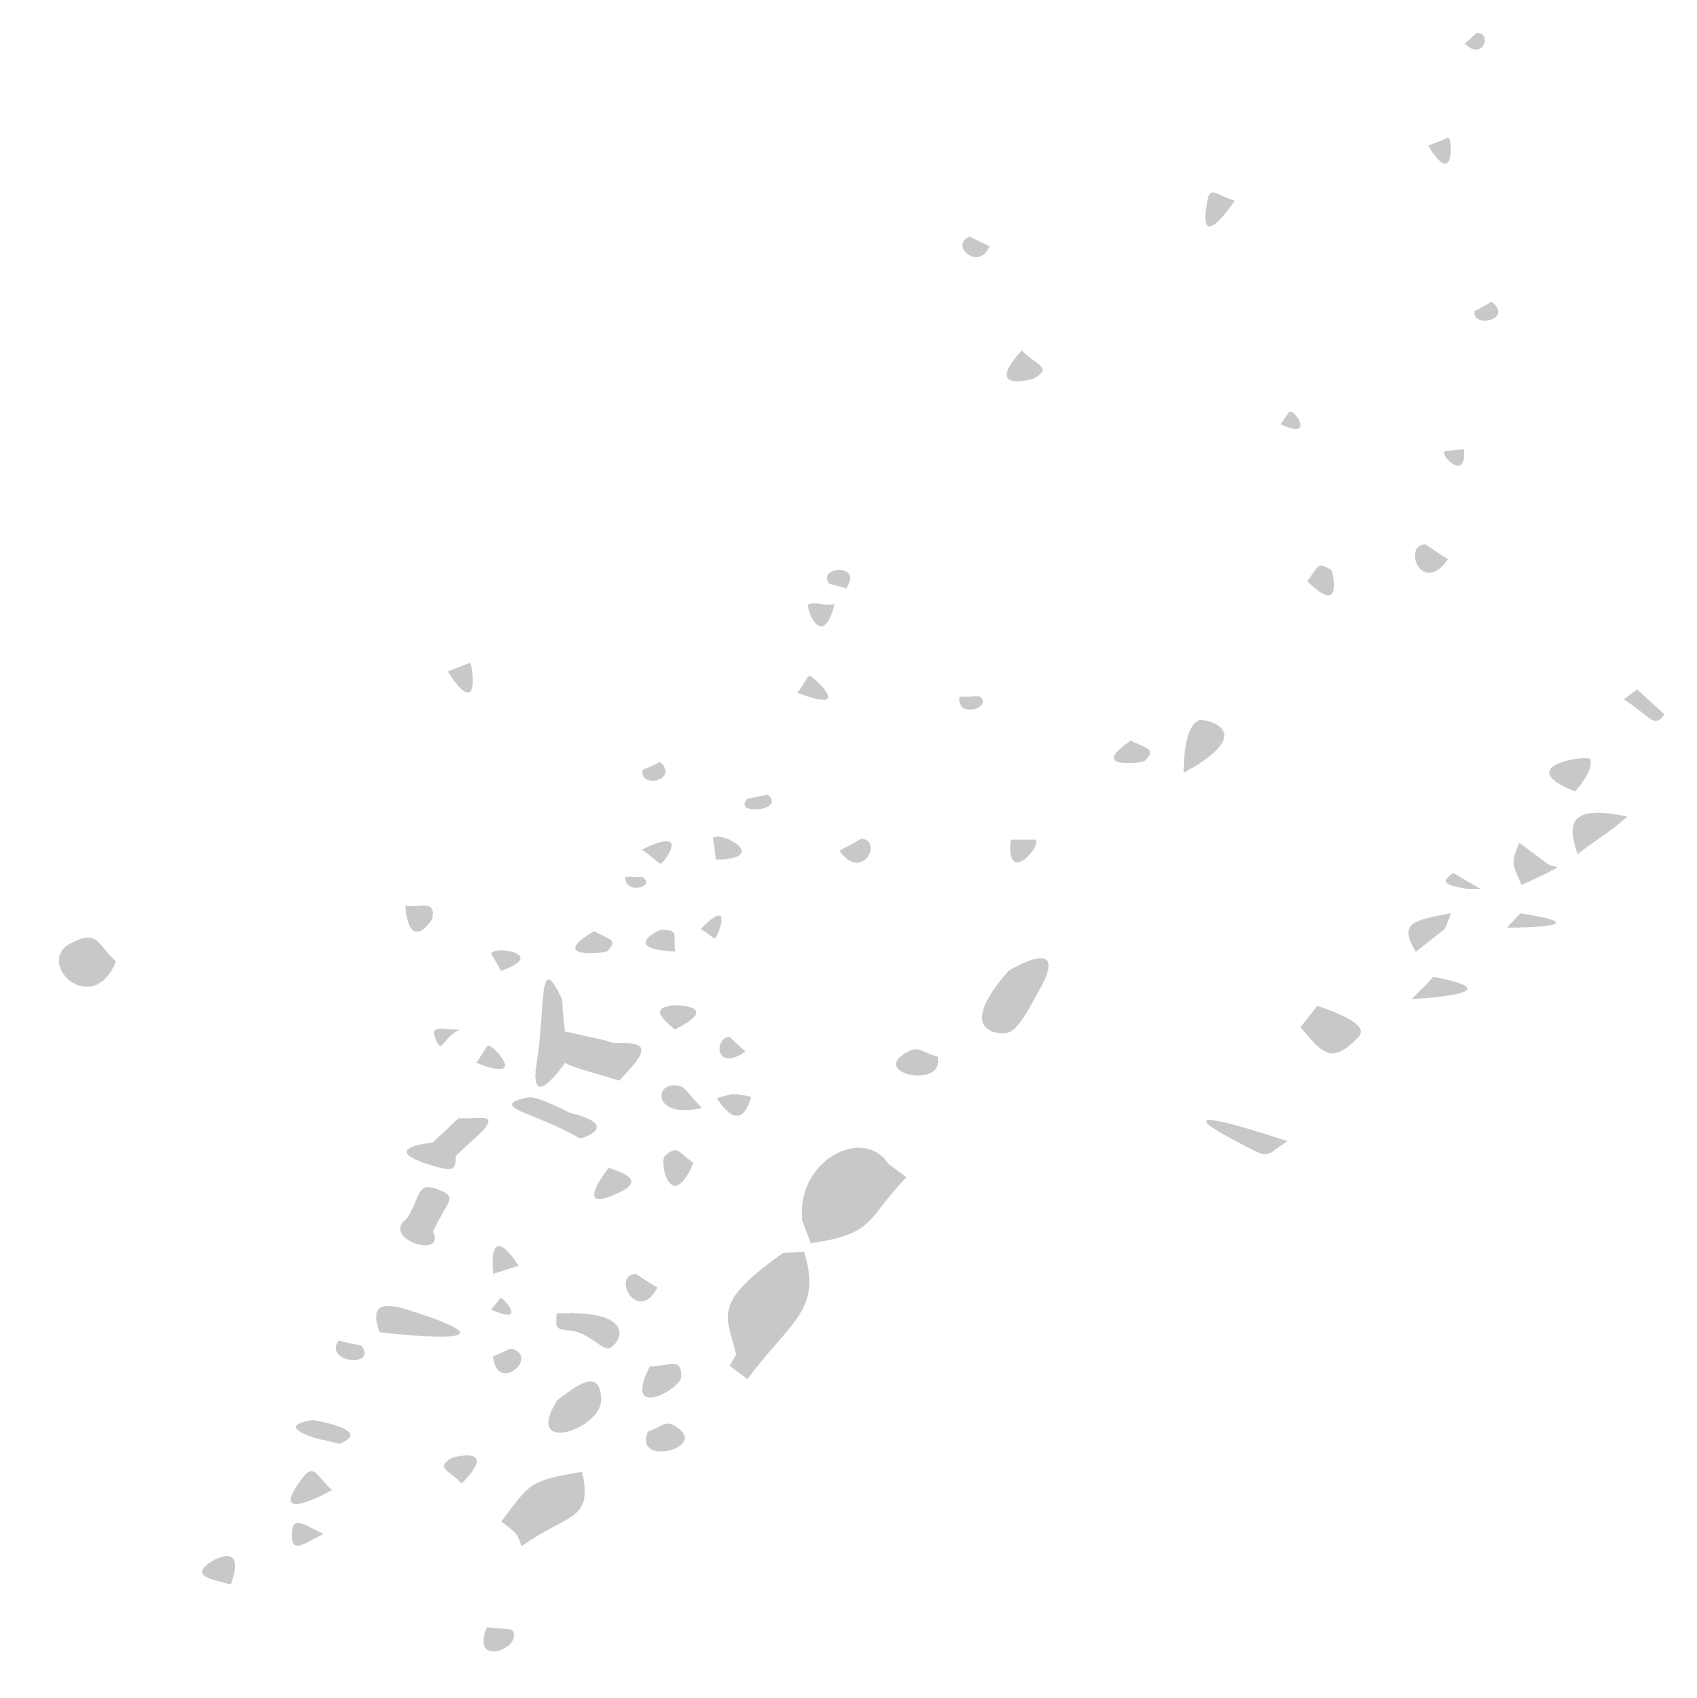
# Model space of a CAD drawing. Header units: millimetres. Extents: x 1807 to 1938, y 68 to 154.
# Drawn here: x 1820.52 to 1836.24, y 134.96 to 150.68 of the extents above; entities that cross this region are included whole.
import ezdxf

# ---------------------------------------------------------------- set-up
doc = ezdxf.new("R2010")
doc.units = ezdxf.units.MM

msp = doc.modelspace()

# ---------------------------------------------------------------- hatches: boundary and pattern name
at = {"true_color": 0x080808, "transparency": 33554687}
h = msp.add_hatch(color=18, dxfattribs=at)
edge = h.paths.add_edge_path(flags=0)
edge.add_spline(control_points=[(1834.314, 150.577), (1834.437, 150.678), (1834.423, 150.677), (1834.437, 150.678), (1834.583, 150.681), (1834.489, 150.397), (1834.314, 150.577)], knot_values=[0, 0, 0, 0, 1, 1, 1, 2, 2, 2, 2], degree=3, periodic=1)
h = msp.add_hatch(color=18, dxfattribs=at)
edge = h.paths.add_edge_path(flags=0)
edge.add_spline(control_points=[(1833.963, 149.594), (1834.161, 149.668), (1834.144, 149.672), (1834.161, 149.668), (1834.195, 149.658), (1834.219, 149.165), (1833.963, 149.594)], knot_values=[0, 0, 0, 0, 1, 1, 1, 2, 2, 2, 2], degree=3, periodic=1)
h = msp.add_hatch(color=18, dxfattribs=at)
edge = h.paths.add_edge_path(flags=0)
edge.add_spline(control_points=[(1832.1, 149.063), (1832.09, 149.048), (1831.727, 148.506), (1831.838, 149.072), (1831.864, 149.204), (1831.918, 149.121), (1832.1, 149.063)], knot_values=[0, 0, 0, 0, 1, 1, 1, 2, 2, 2, 2], degree=3, periodic=1)
h = msp.add_hatch(color=18, dxfattribs=at)
edge = h.paths.add_edge_path(flags=0)
edge.add_spline(control_points=[(1829.74, 148.625), (1829.636, 148.378), (1829.351, 148.633), (1829.54, 148.715), (1829.556, 148.722), (1829.54, 148.715), (1829.74, 148.625)], knot_values=[0, 0, 0, 0, 1, 1, 1, 2, 2, 2, 2], degree=3, periodic=1)
h = msp.add_hatch(color=18, dxfattribs=at)
edge = h.paths.add_edge_path(flags=0)
edge.add_spline(control_points=[(1834.574, 148.091), (1834.788, 147.922), (1834.399, 147.83), (1834.407, 147.992), (1834.408, 148.006), (1834.407, 147.992), (1834.574, 148.091)], knot_values=[0, 0, 0, 0, 1, 1, 1, 2, 2, 2, 2], degree=3, periodic=1)
h = msp.add_hatch(color=18, dxfattribs=at)
edge = h.paths.add_edge_path(flags=0)
edge.add_spline(control_points=[(1830.05, 147.622), (1830.202, 147.469), (1830.345, 147.457), (1830.169, 147.353), (1830.146, 147.339), (1829.669, 147.213), (1830.05, 147.622)], knot_values=[0, 0, 0, 0, 1, 1, 1, 2, 2, 2, 2], degree=3, periodic=1)
h = msp.add_hatch(color=18, dxfattribs=at)
edge = h.paths.add_edge_path(flags=0)
edge.add_spline(control_points=[(1832.541, 146.911), (1832.63, 147.032), (1832.617, 147.03), (1832.63, 147.032), (1832.694, 147.042), (1832.867, 146.758), (1832.541, 146.911)], knot_values=[0, 0, 0, 0, 1, 1, 1, 2, 2, 2, 2], degree=3, periodic=1)
h = msp.add_hatch(color=18, dxfattribs=at)
edge = h.paths.add_edge_path(flags=0)
edge.add_spline(control_points=[(1834.306, 146.672), (1834.34, 146.347), (1834.077, 146.608), (1834.121, 146.649), (1834.131, 146.658), (1834.121, 146.649), (1834.306, 146.672)], knot_values=[0, 0, 0, 0, 1, 1, 1, 2, 2, 2, 2], degree=3, periodic=1)
h = msp.add_hatch(color=18, dxfattribs=at)
edge = h.paths.add_edge_path(flags=0)
edge.add_spline(control_points=[(1834.155, 145.611), (1833.906, 145.256), (1833.714, 145.73), (1833.925, 145.755), (1833.948, 145.758), (1833.925, 145.755), (1834.155, 145.611)], knot_values=[0, 0, 0, 0, 1, 1, 1, 2, 2, 2, 2], degree=3, periodic=1)
h = msp.add_hatch(color=18, dxfattribs=at)
edge = h.paths.add_edge_path(flags=0)
edge.add_spline(control_points=[(1828.36, 145.33), (1828.207, 145.377), (1828.195, 145.358), (1828.176, 145.411), (1828.13, 145.54), (1828.514, 145.569), (1828.36, 145.33)], knot_values=[0, 0, 0, 0, 1, 1, 1, 2, 2, 2, 2], degree=3, periodic=1)
h = msp.add_hatch(color=18, dxfattribs=at)
edge = h.paths.add_edge_path(flags=0)
edge.add_spline(control_points=[(1832.798, 145.4), (1832.902, 145.53), (1832.89, 145.602), (1833.031, 145.506), (1833.041, 145.498), (1833.156, 145.044), (1832.798, 145.4)], knot_values=[0, 0, 0, 0, 1, 1, 1, 2, 2, 2, 2], degree=3, periodic=1)
h = msp.add_hatch(color=18, dxfattribs=at)
edge = h.paths.add_edge_path(flags=0)
edge.add_spline(control_points=[(1828.248, 145.181), (1828.127, 144.701), (1827.959, 145.164), (1827.996, 145.178), (1828.072, 145.208), (1828.172, 145.151), (1828.248, 145.181)], knot_values=[0, 0, 0, 0, 1, 1, 1, 2, 2, 2, 2], degree=3, periodic=1)
h = msp.add_hatch(color=18, dxfattribs=at)
edge = h.paths.add_edge_path(flags=0)
edge.add_spline(control_points=[(1824.52, 144.53), (1824.52, 144.53), (1824.736, 144.614), (1824.736, 144.614), (1824.758, 144.605), (1824.844, 144.03), (1824.52, 144.53)], knot_values=[0, 0, 0, 0, 1, 1, 1, 2, 2, 2, 2], degree=3, periodic=1)
h = msp.add_hatch(color=18, dxfattribs=at)
edge = h.paths.add_edge_path(flags=0)
edge.add_spline(control_points=[(1827.889, 144.325), (1828.004, 144.49), (1827.987, 144.484), (1828.004, 144.49), (1828.025, 144.498), (1828.467, 144.101), (1827.889, 144.325)], knot_values=[0, 0, 0, 0, 1, 1, 1, 2, 2, 2, 2], degree=3, periodic=1)
h = msp.add_hatch(color=18, dxfattribs=at)
edge = h.paths.add_edge_path(flags=0)
edge.add_spline(control_points=[(1835.975, 144.358), (1835.975, 144.358), (1836.238, 144.118), (1836.238, 144.118), (1836.136, 143.977), (1836.114, 144.091), (1835.847, 144.263), (1835.847, 144.263), (1835.975, 144.358), (1835.975, 144.358)], knot_values=[0, 0, 0, 0, 1, 1, 1, 2, 2, 2, 3, 3, 3, 3], degree=3, periodic=1)
h = msp.add_hatch(color=18, dxfattribs=at)
edge = h.paths.add_edge_path(flags=0)
edge.add_spline(control_points=[(1829.449, 144.286), (1829.644, 144.289), (1829.632, 144.298), (1829.644, 144.289), (1829.784, 144.196), (1829.424, 144.058), (1829.449, 144.286)], knot_values=[0, 0, 0, 0, 1, 1, 1, 2, 2, 2, 2], degree=3, periodic=1)
h = msp.add_hatch(color=18, dxfattribs=at)
edge = h.paths.add_edge_path(flags=0)
edge.add_spline(control_points=[(1831.61, 143.555), (1831.609, 143.597), (1831.602, 144.005), (1831.76, 144.062), (1831.806, 144.078), (1832.362, 143.966), (1831.61, 143.555)], knot_values=[0, 0, 0, 0, 1, 1, 1, 2, 2, 2, 2], degree=3, periodic=1)
h = msp.add_hatch(color=18, dxfattribs=at)
edge = h.paths.add_edge_path(flags=0)
edge.add_spline(control_points=[(1831.099, 143.865), (1831.262, 143.784), (1831.35, 143.786), (1831.232, 143.668), (1831.216, 143.652), (1830.671, 143.578), (1831.099, 143.865)], knot_values=[0, 0, 0, 0, 1, 1, 1, 2, 2, 2, 2], degree=3, periodic=1)
h = msp.add_hatch(color=18, dxfattribs=at)
edge = h.paths.add_edge_path(flags=0)
edge.add_spline(control_points=[(1835.379, 143.375), (1834.742, 143.625), (1835.514, 143.731), (1835.525, 143.687), (1835.531, 143.661), (1835.552, 143.574), (1835.379, 143.375)], knot_values=[0, 0, 0, 0, 1, 1, 1, 2, 2, 2, 2], degree=3, periodic=1)
h = msp.add_hatch(color=18, dxfattribs=at)
edge = h.paths.add_edge_path(flags=0)
edge.add_spline(control_points=[(1826.567, 143.659), (1826.754, 143.492), (1826.378, 143.395), (1826.394, 143.576), (1826.396, 143.589), (1826.394, 143.576), (1826.567, 143.659)], knot_values=[0, 0, 0, 0, 1, 1, 1, 2, 2, 2, 2], degree=3, periodic=1)
h = msp.add_hatch(color=18, dxfattribs=at)
edge = h.paths.add_edge_path(flags=0)
edge.add_spline(control_points=[(1827.606, 143.346), (1827.782, 143.181), (1827.256, 143.145), (1827.406, 143.304), (1827.406, 143.304), (1827.606, 143.346), (1827.606, 143.346)], knot_values=[0, 0, 0, 0, 1, 1, 1, 2, 2, 2, 2], degree=3, periodic=1)
h = msp.add_hatch(color=18, dxfattribs=at)
edge = h.paths.add_edge_path(flags=0)
edge.add_spline(control_points=[(1835.883, 143.133), (1835.655, 142.941), (1835.655, 142.965), (1835.402, 142.772), (1835.31, 143.042), (1835.292, 143.26), (1835.883, 143.133)], knot_values=[0, 0, 0, 0, 1, 1, 1, 2, 2, 2, 2], degree=3, periodic=1)
h = msp.add_hatch(color=18, dxfattribs=at)
edge = h.paths.add_edge_path(flags=0)
edge.add_spline(control_points=[(1826.392, 142.816), (1826.882, 143.06), (1826.598, 142.679), (1826.573, 142.681), (1826.553, 142.683), (1826.573, 142.681), (1826.392, 142.816)], knot_values=[0, 0, 0, 0, 1, 1, 1, 2, 2, 2, 2], degree=3, periodic=1)
h = msp.add_hatch(color=18, dxfattribs=at)
edge = h.paths.add_edge_path(flags=0)
edge.add_spline(control_points=[(1827.105, 142.717), (1827.105, 142.717), (1827.076, 142.929), (1827.076, 142.929), (1827.162, 142.999), (1827.636, 142.732), (1827.105, 142.717)], knot_values=[0, 0, 0, 0, 1, 1, 1, 2, 2, 2, 2], degree=3, periodic=1)
h = msp.add_hatch(color=18, dxfattribs=at)
edge = h.paths.add_edge_path(flags=0)
edge.add_spline(control_points=[(1828.292, 142.805), (1828.515, 142.92), (1828.494, 142.923), (1828.515, 142.92), (1828.714, 142.888), (1828.507, 142.502), (1828.292, 142.805)], knot_values=[0, 0, 0, 0, 1, 1, 1, 2, 2, 2, 2], degree=3, periodic=1)
h = msp.add_hatch(color=18, dxfattribs=at)
edge = h.paths.add_edge_path(flags=0)
edge.add_spline(control_points=[(1829.943, 142.911), (1829.943, 142.911), (1830.184, 142.911), (1830.184, 142.911), (1830.238, 142.837), (1829.893, 142.459), (1829.943, 142.911)], knot_values=[0, 0, 0, 0, 1, 1, 1, 2, 2, 2, 2], degree=3, periodic=1)
h = msp.add_hatch(color=18, dxfattribs=at)
edge = h.paths.add_edge_path(flags=0)
edge.add_spline(control_points=[(1834.841, 142.881), (1835.109, 142.682), (1835.087, 142.697), (1835.109, 142.682), (1835.166, 142.641), (1835.161, 142.674), (1835.207, 142.642), (1835.18, 142.628), (1835.038, 142.552), (1834.862, 142.475), (1834.774, 142.682), (1834.754, 142.679), (1834.841, 142.881)], knot_values=[0, 0, 0, 0, 1, 1, 1, 2, 2, 2, 3, 3, 3, 4, 4, 4, 4], degree=3, periodic=1)
h = msp.add_hatch(color=18, dxfattribs=at)
edge = h.paths.add_edge_path(flags=0)
edge.add_spline(control_points=[(1834.205, 142.59), (1834.205, 142.59), (1834.337, 142.437), (1834.337, 142.437), (1834.164, 142.47), (1834.055, 142.49), (1834.205, 142.59)], knot_values=[0, 0, 0, 0, 1, 1, 1, 2, 2, 2, 2], degree=3, periodic=1)
msp.add_hatch(color=18, dxfattribs=at).paths.add_polyline_path([(1834.205, 142.59), (1834.467, 142.436), (1834.337, 142.437)], flags=0)
h = msp.add_hatch(color=18, dxfattribs=at)
edge = h.paths.add_edge_path(flags=0)
edge.add_spline(control_points=[(1826.231, 142.556), (1826.4, 142.548), (1826.389, 142.555), (1826.4, 142.548), (1826.534, 142.461), (1826.218, 142.372), (1826.231, 142.556)], knot_values=[0, 0, 0, 0, 1, 1, 1, 2, 2, 2, 2], degree=3, periodic=1)
h = msp.add_hatch(color=18, dxfattribs=at)
edge = h.paths.add_edge_path(flags=0)
edge.add_spline(control_points=[(1824.112, 142.275), (1824.304, 142.26), (1824.393, 142.326), (1824.377, 142.162), (1824.375, 142.142), (1824.152, 141.797), (1824.112, 142.275)], knot_values=[0, 0, 0, 0, 1, 1, 1, 2, 2, 2, 2], degree=3, periodic=1)
h = msp.add_hatch(color=18, dxfattribs=at)
edge = h.paths.add_edge_path(flags=0)
edge.add_spline(control_points=[(1826.958, 142.052), (1827.285, 142.389), (1827.119, 141.962), (1827.092, 141.961), (1827.078, 141.961), (1827.092, 141.961), (1826.958, 142.052)], knot_values=[0, 0, 0, 0, 1, 1, 1, 2, 2, 2, 2], degree=3, periodic=1)
h = msp.add_hatch(color=18, dxfattribs=at)
edge = h.paths.add_edge_path(flags=0)
edge.add_spline(control_points=[(1834.184, 142.203), (1834.184, 142.203), (1834.126, 142.054), (1834.126, 142.054), (1834.126, 142.054), (1833.844, 141.831), (1833.844, 141.831), (1833.679, 142.108), (1833.803, 142.132), (1834.184, 142.203)], knot_values=[0, 0, 0, 0, 1, 1, 1, 2, 2, 2, 3, 3, 3, 3], degree=3, periodic=1)
h = msp.add_hatch(color=18, dxfattribs=at)
edge = h.paths.add_edge_path(flags=0)
edge.add_spline(control_points=[(1834.72, 142.064), (1834.72, 142.064), (1834.853, 142.203), (1834.853, 142.203), (1835.689, 142.068), (1834.737, 142.062), (1834.72, 142.064)], knot_values=[0, 0, 0, 0, 1, 1, 1, 2, 2, 2, 2], degree=3, periodic=1)
h = msp.add_hatch(color=18, dxfattribs=at)
edge = h.paths.add_edge_path(flags=0)
edge.add_spline(control_points=[(1821.326, 141.737), (1821.097, 141.178), (1820.524, 141.736), (1820.902, 141.92), (1821.15, 142.041), (1821.135, 141.921), (1821.326, 141.737)], knot_values=[0, 0, 0, 0, 1, 1, 1, 2, 2, 2, 2], degree=3, periodic=1)
h = msp.add_hatch(color=18, dxfattribs=at)
edge = h.paths.add_edge_path(flags=0)
edge.add_spline(control_points=[(1825.93, 142.031), (1826.079, 141.945), (1826.167, 141.955), (1826.059, 141.838), (1826.042, 141.82), (1825.464, 141.754), (1825.93, 142.031)], knot_values=[0, 0, 0, 0, 1, 1, 1, 2, 2, 2, 2], degree=3, periodic=1)
h = msp.add_hatch(color=18, dxfattribs=at)
edge = h.paths.add_edge_path(flags=0)
edge.add_spline(control_points=[(1826.713, 141.834), (1826.175, 141.857), (1826.555, 142.044), (1826.578, 142.044), (1826.763, 142.045), (1826.685, 141.984), (1826.713, 141.834)], knot_values=[0, 0, 0, 0, 1, 1, 1, 2, 2, 2, 2], degree=3, periodic=1)
h = msp.add_hatch(color=18, dxfattribs=at)
edge = h.paths.add_edge_path(flags=0)
edge.add_spline(control_points=[(1829.92, 141.646), (1829.942, 141.664), (1830.568, 142.033), (1830.185, 141.404), (1830.185, 141.404), (1829.92, 141.646), (1829.92, 141.646)], knot_values=[0, 0, 0, 0, 1, 1, 1, 2, 2, 2, 2], degree=3, periodic=1)
h = msp.add_hatch(color=18, dxfattribs=at)
edge = h.paths.add_edge_path(flags=0)
edge.add_spline(control_points=[(1825.034, 141.646), (1824.943, 141.82), (1824.935, 141.806), (1824.943, 141.82), (1824.981, 141.888), (1825.49, 141.813), (1825.034, 141.646)], knot_values=[0, 0, 0, 0, 1, 1, 1, 2, 2, 2, 2], degree=3, periodic=1)
h = msp.add_hatch(color=18, dxfattribs=at)
edge = h.paths.add_edge_path(flags=0)
edge.add_spline(control_points=[(1825.649, 141.065), (1825.649, 141.065), (1825.66, 140.972), (1825.66, 140.972), (1825.66, 140.972), (1825.65, 140.761), (1825.65, 140.761), (1825.639, 140.745), (1825.293, 140.249), (1825.379, 140.771), (1825.463, 141.274), (1825.39, 141.868), (1825.615, 141.389), (1825.627, 141.365), (1825.618, 141.365), (1825.649, 141.065)], knot_values=[0, 0, 0, 0, 1, 1, 1, 2, 2, 2, 3, 3, 3, 4, 4, 4, 5, 5, 5, 5], degree=3, periodic=1)
h = msp.add_hatch(color=18, dxfattribs=at)
edge = h.paths.add_edge_path(flags=0)
edge.add_spline(control_points=[(1829.92, 141.646), (1829.92, 141.646), (1830.185, 141.404), (1830.185, 141.404), (1830.014, 141.078), (1829.944, 141.06), (1829.905, 141.05), (1829.851, 141.036), (1829.385, 141.039), (1829.92, 141.646)], knot_values=[0, 0, 0, 0, 1, 1, 1, 2, 2, 2, 3, 3, 3, 3], degree=3, periodic=1)
h = msp.add_hatch(color=18, dxfattribs=at)
edge = h.paths.add_edge_path(flags=0)
edge.add_spline(control_points=[(1833.804, 141.376), (1834.026, 141.589), (1834, 141.595), (1834.026, 141.589), (1834.841, 141.429), (1833.831, 141.378), (1833.804, 141.376)], knot_values=[0, 0, 0, 0, 1, 1, 1, 2, 2, 2, 2], degree=3, periodic=1)
h = msp.add_hatch(color=18, dxfattribs=at)
edge = h.paths.add_edge_path(flags=0)
edge.add_spline(control_points=[(1826.709, 141.083), (1826.546, 141.217), (1826.49, 141.297), (1826.704, 141.316), (1826.726, 141.318), (1827.164, 141.312), (1826.709, 141.083)], knot_values=[0, 0, 0, 0, 1, 1, 1, 2, 2, 2, 2], degree=3, periodic=1)
h = msp.add_hatch(color=18, dxfattribs=at)
edge = h.paths.add_edge_path(flags=0)
edge.add_spline(control_points=[(1832.896, 141.312), (1833.409, 141.137), (1833.33, 141.048), (1833.275, 140.993), (1833.032, 140.75), (1832.945, 140.851), (1832.734, 141.105), (1832.734, 141.105), (1832.896, 141.312), (1832.896, 141.312)], knot_values=[0, 0, 0, 0, 1, 1, 1, 2, 2, 2, 3, 3, 3, 3], degree=3, periodic=1)
h = msp.add_hatch(color=18, dxfattribs=at)
edge = h.paths.add_edge_path(flags=0)
edge.add_spline(control_points=[(1824.64, 141.083), (1824.468, 141.009), (1824.468, 140.836), (1824.407, 140.983), (1824.343, 141.138), (1824.458, 141.079), (1824.64, 141.083)], knot_values=[0, 0, 0, 0, 1, 1, 1, 2, 2, 2, 2], degree=3, periodic=1)
h = msp.add_hatch(color=18, dxfattribs=at)
edge = h.paths.add_edge_path(flags=0)
edge.add_spline(control_points=[(1825.649, 141.065), (1825.649, 141.065), (1825.977, 140.992), (1825.977, 140.992), (1825.949, 140.877), (1825.927, 140.891), (1825.804, 140.917), (1825.804, 140.917), (1825.66, 140.972), (1825.66, 140.972), (1825.66, 140.972), (1825.649, 141.065), (1825.649, 141.065)], knot_values=[0, 0, 0, 0, 1, 1, 1, 2, 2, 2, 3, 3, 3, 4, 4, 4, 4], degree=3, periodic=1)
h = msp.add_hatch(color=18, dxfattribs=at)
edge = h.paths.add_edge_path(flags=0)
edge.add_spline(control_points=[(1827.39, 140.87), (1827.085, 140.665), (1827.092, 141.01), (1827.229, 141.011), (1827.247, 141.012), (1827.229, 141.011), (1827.39, 140.87)], knot_values=[0, 0, 0, 0, 1, 1, 1, 2, 2, 2, 2], degree=3, periodic=1)
h = msp.add_hatch(color=18, dxfattribs=at)
edge = h.paths.add_edge_path(flags=0)
edge.add_spline(control_points=[(1824.796, 140.763), (1824.91, 140.929), (1824.894, 140.923), (1824.91, 140.929), (1824.954, 140.944), (1825.314, 140.553), (1824.796, 140.763)], knot_values=[0, 0, 0, 0, 1, 1, 1, 2, 2, 2, 2], degree=3, periodic=1)
h = msp.add_hatch(color=18, dxfattribs=at)
edge = h.paths.add_edge_path(flags=0)
edge.add_spline(control_points=[(1825.66, 140.972), (1825.66, 140.972), (1825.804, 140.917), (1825.804, 140.917), (1825.927, 140.891), (1825.949, 140.877), (1825.977, 140.992), (1826.099, 140.97), (1826.07, 140.95), (1826.194, 140.953), (1826.524, 140.96), (1826.373, 140.809), (1826.174, 140.591), (1825.771, 140.713), (1825.784, 140.701), (1825.65, 140.761), (1825.65, 140.761), (1825.66, 140.972), (1825.66, 140.972)], knot_values=[0, 0, 0, 0, 1, 1, 1, 2, 2, 2, 3, 3, 3, 4, 4, 4, 5, 5, 5, 6, 6, 6, 6], degree=3, periodic=1)
h = msp.add_hatch(color=18, dxfattribs=at)
edge = h.paths.add_edge_path(flags=0)
edge.add_spline(control_points=[(1829.241, 140.821), (1829.309, 140.508), (1828.602, 140.656), (1828.92, 140.852), (1829.063, 140.94), (1829.063, 140.869), (1829.241, 140.821)], knot_values=[0, 0, 0, 0, 1, 1, 1, 2, 2, 2, 2], degree=3, periodic=1)
h = msp.add_hatch(color=18, dxfattribs=at)
edge = h.paths.add_edge_path(flags=0)
edge.add_spline(control_points=[(1826.969, 140.328), (1826.513, 140.219), (1826.497, 140.556), (1826.711, 140.546), (1826.809, 140.541), (1826.791, 140.514), (1826.969, 140.328)], knot_values=[0, 0, 0, 0, 1, 1, 1, 2, 2, 2, 2], degree=3, periodic=1)
h = msp.add_hatch(color=18, dxfattribs=at)
edge = h.paths.add_edge_path(flags=0)
edge.add_spline(control_points=[(1825.691, 140.284), (1825.691, 140.284), (1825.604, 140.134), (1825.604, 140.134), (1825.287, 140.289), (1824.929, 140.353), (1825.293, 140.43), (1825.375, 140.448), (1825.661, 140.3), (1825.691, 140.284)], knot_values=[0, 0, 0, 0, 1, 1, 1, 2, 2, 2, 3, 3, 3, 3], degree=3, periodic=1)
h = msp.add_hatch(color=18, dxfattribs=at)
edge = h.paths.add_edge_path(flags=0)
edge.add_spline(control_points=[(1827.114, 140.423), (1827.288, 140.472), (1827.273, 140.47), (1827.444, 140.435), (1827.335, 140.041), (1827.126, 140.403), (1827.114, 140.423)], knot_values=[0, 0, 0, 0, 1, 1, 1, 2, 2, 2, 2], degree=3, periodic=1)
h = msp.add_hatch(color=18, dxfattribs=at)
edge = h.paths.add_edge_path(flags=0)
edge.add_spline(control_points=[(1832.609, 140.007), (1832.438, 139.911), (1832.45, 139.835), (1832.286, 139.918), (1831.094, 140.518), (1832.584, 140.017), (1832.609, 140.007)], knot_values=[0, 0, 0, 0, 1, 1, 1, 2, 2, 2, 2], degree=3, periodic=1)
h = msp.add_hatch(color=18, dxfattribs=at)
edge = h.paths.add_edge_path(flags=0)
edge.add_spline(control_points=[(1824.625, 140.229), (1824.835, 140.22), (1824.987, 140.28), (1824.874, 140.124), (1824.856, 140.1), (1824.853, 140.105), (1824.597, 139.865), (1824.524, 139.882), (1824.534, 139.889), (1824.375, 139.994), (1824.375, 139.994), (1824.625, 140.229), (1824.625, 140.229)], knot_values=[0, 0, 0, 0, 1, 1, 1, 2, 2, 2, 3, 3, 3, 4, 4, 4, 4], degree=3, periodic=1)
h = msp.add_hatch(color=18, dxfattribs=at)
edge = h.paths.add_edge_path(flags=0)
edge.add_spline(control_points=[(1825.691, 140.284), (1826.198, 140.159), (1825.83, 140.042), (1825.805, 140.036), (1825.787, 140.032), (1825.805, 140.036), (1825.604, 140.134), (1825.604, 140.134), (1825.691, 140.284), (1825.691, 140.284)], knot_values=[0, 0, 0, 0, 1, 1, 1, 2, 2, 2, 3, 3, 3, 3], degree=3, periodic=1)
h = msp.add_hatch(color=18, dxfattribs=at)
edge = h.paths.add_edge_path(flags=0)
edge.add_spline(control_points=[(1828.768, 139.788), (1828.332, 139.566), (1828.459, 139.442), (1828.008, 139.257), (1828.008, 139.257), (1827.934, 139.248), (1827.934, 139.248), (1827.875, 139.825), (1828.524, 140.163), (1828.768, 139.788)], knot_values=[0, 0, 0, 0, 1, 1, 1, 2, 2, 2, 3, 3, 3, 3], degree=3, periodic=1)
h = msp.add_hatch(color=18, dxfattribs=at)
edge = h.paths.add_edge_path(flags=0)
edge.add_spline(control_points=[(1824.375, 139.994), (1824.534, 139.889), (1824.524, 139.882), (1824.597, 139.865), (1824.606, 139.719), (1824.554, 139.72), (1824.385, 139.769), (1823.815, 139.937), (1824.354, 139.994), (1824.375, 139.994)], knot_values=[0, 0, 0, 0, 1, 1, 1, 2, 2, 2, 3, 3, 3, 3], degree=3, periodic=1)
h = msp.add_hatch(color=18, dxfattribs=at)
edge = h.paths.add_edge_path(flags=0)
edge.add_spline(control_points=[(1826.888, 139.799), (1826.668, 139.287), (1826.553, 139.816), (1826.613, 139.868), (1826.743, 139.979), (1826.742, 139.897), (1826.888, 139.799)], knot_values=[0, 0, 0, 0, 1, 1, 1, 2, 2, 2, 2], degree=3, periodic=1)
h = msp.add_hatch(color=18, dxfattribs=at)
edge = h.paths.add_edge_path(flags=0)
edge.add_spline(control_points=[(1826.072, 139.752), (1826.288, 139.68), (1826.382, 139.616), (1826.171, 139.513), (1825.704, 139.287), (1826.058, 139.735), (1826.072, 139.752)], knot_values=[0, 0, 0, 0, 1, 1, 1, 2, 2, 2, 2], degree=3, periodic=1)
h = msp.add_hatch(color=18, dxfattribs=at)
edge = h.paths.add_edge_path(flags=0)
edge.add_spline(control_points=[(1828.939, 139.661), (1828.544, 139.253), (1828.646, 139.117), (1828.017, 139.025), (1828.017, 139.025), (1827.934, 139.248), (1827.934, 139.248), (1827.934, 139.248), (1828.008, 139.257), (1828.008, 139.257), (1828.459, 139.442), (1828.332, 139.566), (1828.768, 139.788), (1828.768, 139.788), (1828.939, 139.661), (1828.939, 139.661)], knot_values=[0, 0, 0, 0, 1, 1, 1, 2, 2, 2, 3, 3, 3, 4, 4, 4, 5, 5, 5, 5], degree=3, periodic=1)
h = msp.add_hatch(color=18, dxfattribs=at)
edge = h.paths.add_edge_path(flags=0)
edge.add_spline(control_points=[(1824.128, 139.264), (1824.273, 139.485), (1824.21, 139.644), (1824.466, 139.527), (1824.611, 139.461), (1824.515, 139.429), (1824.38, 139.138), (1824.38, 139.138), (1824.128, 139.264), (1824.128, 139.264)], knot_values=[0, 0, 0, 0, 1, 1, 1, 2, 2, 2, 3, 3, 3, 3], degree=3, periodic=1)
h = msp.add_hatch(color=18, dxfattribs=at)
edge = h.paths.add_edge_path(flags=0)
edge.add_spline(control_points=[(1824.959, 138.731), (1824.909, 139.281), (1825.204, 138.815), (1825.202, 138.808), (1825.202, 138.808), (1824.959, 138.731), (1824.959, 138.731)], knot_values=[0, 0, 0, 0, 1, 1, 1, 2, 2, 2, 2], degree=3, periodic=1)
h = msp.add_hatch(color=18, dxfattribs=at)
edge = h.paths.add_edge_path(flags=0)
edge.add_spline(control_points=[(1824.128, 139.264), (1824.128, 139.264), (1824.38, 139.138), (1824.38, 139.138), (1824.511, 138.863), (1823.859, 139.072), (1824.128, 139.264)], knot_values=[0, 0, 0, 0, 1, 1, 1, 2, 2, 2, 2], degree=3, periodic=1)
h = msp.add_hatch(color=18, dxfattribs=at)
edge = h.paths.add_edge_path(flags=0)
edge.add_spline(control_points=[(1827.953, 138.944), (1828.13, 138.378), (1827.828, 138.285), (1827.407, 137.716), (1827.407, 137.716), (1827.237, 137.846), (1827.237, 137.846), (1827.237, 137.846), (1827.299, 137.954), (1827.299, 137.954), (1827.203, 138.343), (1827.065, 138.446), (1827.75, 138.932), (1827.75, 138.932), (1827.953, 138.944), (1827.953, 138.944)], knot_values=[0, 0, 0, 0, 1, 1, 1, 2, 2, 2, 3, 3, 3, 4, 4, 4, 5, 5, 5, 5], degree=3, periodic=1)
h = msp.add_hatch(color=18, dxfattribs=at)
edge = h.paths.add_edge_path(flags=0)
edge.add_spline(control_points=[(1826.541, 138.599), (1826.361, 138.244), (1826.098, 138.698), (1826.32, 138.731), (1826.341, 138.734), (1826.32, 138.731), (1826.541, 138.599)], knot_values=[0, 0, 0, 0, 1, 1, 1, 2, 2, 2, 2], degree=3, periodic=1)
h = msp.add_hatch(color=18, dxfattribs=at)
edge = h.paths.add_edge_path(flags=0)
edge.add_spline(control_points=[(1824.938, 138.386), (1825.033, 138.499), (1825.02, 138.497), (1825.033, 138.499), (1825.055, 138.502), (1825.299, 138.23), (1824.938, 138.386)], knot_values=[0, 0, 0, 0, 1, 1, 1, 2, 2, 2, 2], degree=3, periodic=1)
h = msp.add_hatch(color=18, dxfattribs=at)
edge = h.paths.add_edge_path(flags=0)
edge.add_spline(control_points=[(1823.865, 138.169), (1823.781, 138.4), (1823.851, 138.474), (1824.132, 138.386), (1825.403, 137.988), (1823.894, 138.165), (1823.865, 138.169)], knot_values=[0, 0, 0, 0, 1, 1, 1, 2, 2, 2, 2], degree=3, periodic=1)
h = msp.add_hatch(color=18, dxfattribs=at)
edge = h.paths.add_edge_path(flags=0)
edge.add_spline(control_points=[(1825.57, 138.349), (1826.419, 138.395), (1826.156, 138.01), (1826.058, 138.012), (1826, 138.012), (1825.857, 138.176), (1825.698, 138.185), (1825.54, 138.195), (1825.564, 138.228), (1825.57, 138.349)], knot_values=[0, 0, 0, 0, 1, 1, 1, 2, 2, 2, 3, 3, 3, 3], degree=3, periodic=1)
h = msp.add_hatch(color=18, dxfattribs=at)
edge = h.paths.add_edge_path(flags=0)
edge.add_spline(control_points=[(1823.47, 138.088), (1823.695, 138.034), (1823.686, 138.047), (1823.695, 138.034), (1823.843, 137.826), (1823.321, 137.875), (1823.47, 138.088)], knot_values=[0, 0, 0, 0, 1, 1, 1, 2, 2, 2, 2], degree=3, periodic=1)
h = msp.add_hatch(color=18, dxfattribs=at)
edge = h.paths.add_edge_path(flags=0)
edge.add_spline(control_points=[(1824.957, 137.935), (1825.121, 138), (1825.121, 138.038), (1825.196, 137.982), (1825.341, 137.873), (1824.99, 137.6), (1824.957, 137.935)], knot_values=[0, 0, 0, 0, 1, 1, 1, 2, 2, 2, 2], degree=3, periodic=1)
h = msp.add_hatch(color=18, dxfattribs=at)
edge = h.paths.add_edge_path(flags=0)
edge.add_spline(control_points=[(1826.466, 137.839), (1826.672, 137.847), (1826.766, 137.928), (1826.772, 137.745), (1826.775, 137.622), (1826.192, 137.304), (1826.466, 137.839)], knot_values=[0, 0, 0, 0, 1, 1, 1, 2, 2, 2, 2], degree=3, periodic=1)
h = msp.add_hatch(color=18, dxfattribs=at)
edge = h.paths.add_edge_path(flags=0)
edge.add_spline(control_points=[(1825.575, 137.514), (1825.817, 137.699), (1825.982, 137.802), (1826, 137.529), (1826.019, 137.236), (1825.234, 136.974), (1825.575, 137.514)], knot_values=[0, 0, 0, 0, 1, 1, 1, 2, 2, 2, 2], degree=3, periodic=1)
h = msp.add_hatch(color=18, dxfattribs=at)
edge = h.paths.add_edge_path(flags=0)
edge.add_spline(control_points=[(1823.222, 137.323), (1823.222, 137.323), (1823.279, 137.141), (1823.279, 137.141), (1823.155, 137.174), (1822.885, 137.273), (1823.222, 137.323)], knot_values=[0, 0, 0, 0, 1, 1, 1, 2, 2, 2, 2], degree=3, periodic=1)
h = msp.add_hatch(color=18, dxfattribs=at)
edge = h.paths.add_edge_path(flags=0)
edge.add_spline(control_points=[(1823.222, 137.323), (1823.252, 137.318), (1823.803, 137.227), (1823.486, 137.097), (1823.47, 137.091), (1823.486, 137.097), (1823.279, 137.141), (1823.279, 137.141), (1823.222, 137.323), (1823.222, 137.323)], knot_values=[0, 0, 0, 0, 1, 1, 1, 2, 2, 2, 3, 3, 3, 3], degree=3, periodic=1)
h = msp.add_hatch(color=18, dxfattribs=at)
edge = h.paths.add_edge_path(flags=0)
edge.add_spline(control_points=[(1826.447, 137.21), (1826.614, 137.27), (1826.62, 137.343), (1826.756, 137.233), (1826.988, 137.045), (1826.312, 136.877), (1826.447, 137.21)], knot_values=[0, 0, 0, 0, 1, 1, 1, 2, 2, 2, 2], degree=3, periodic=1)
h = msp.add_hatch(color=18, dxfattribs=at)
edge = h.paths.add_edge_path(flags=0)
edge.add_spline(control_points=[(1824.656, 136.712), (1824.526, 136.849), (1824.405, 136.858), (1824.551, 136.954), (1824.571, 136.967), (1825.027, 137.09), (1824.656, 136.712)], knot_values=[0, 0, 0, 0, 1, 1, 1, 2, 2, 2, 2], degree=3, periodic=1)
h = msp.add_hatch(color=18, dxfattribs=at)
edge = h.paths.add_edge_path(flags=0)
edge.add_spline(control_points=[(1823.408, 136.649), (1823.386, 136.638), (1822.761, 136.288), (1823.117, 136.76), (1823.238, 136.92), (1823.257, 136.78), (1823.408, 136.649)], knot_values=[0, 0, 0, 0, 1, 1, 1, 2, 2, 2, 2], degree=3, periodic=1)
h = msp.add_hatch(color=18, dxfattribs=at)
edge = h.paths.add_edge_path(flags=0)
edge.add_spline(control_points=[(1825.815, 136.824), (1825.926, 136.348), (1825.68, 136.429), (1825.232, 136.108), (1825.184, 136.26), (1825.167, 136.237), (1825.037, 136.347), (1825.314, 136.71), (1825.298, 136.741), (1825.815, 136.824)], knot_values=[0, 0, 0, 0, 1, 1, 1, 2, 2, 2, 3, 3, 3, 3], degree=3, periodic=1)
h = msp.add_hatch(color=18, dxfattribs=at)
edge = h.paths.add_edge_path(flags=0)
edge.add_spline(control_points=[(1823.326, 136.227), (1823.132, 136.132), (1823.014, 136.028), (1823.02, 136.225), (1823.026, 136.415), (1823.132, 136.317), (1823.326, 136.227)], knot_values=[0, 0, 0, 0, 1, 1, 1, 2, 2, 2, 2], degree=3, periodic=1)
h = msp.add_hatch(color=18, dxfattribs=at)
edge = h.paths.add_edge_path(flags=0)
edge.add_spline(control_points=[(1822.433, 135.74), (1822.195, 135.8), (1822.047, 135.832), (1822.247, 135.962), (1822.268, 135.975), (1822.583, 136.161), (1822.433, 135.74)], knot_values=[0, 0, 0, 0, 1, 1, 1, 2, 2, 2, 2], degree=3, periodic=1)
h = msp.add_hatch(color=18, dxfattribs=at)
edge = h.paths.add_edge_path(flags=0)
edge.add_spline(control_points=[(1824.898, 135.328), (1825.124, 135.299), (1825.15, 135.333), (1825.159, 135.255), (1825.176, 135.1), (1824.743, 134.961), (1824.898, 135.328)], knot_values=[0, 0, 0, 0, 1, 1, 1, 2, 2, 2, 2], degree=3, periodic=1)

doc.saveas('drawing.dxf')
